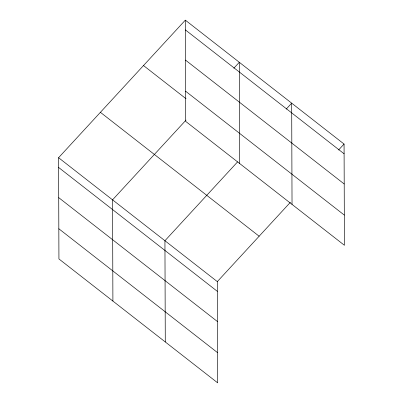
<?xml version="1.0" encoding="UTF-8"?>
<svg xmlns="http://www.w3.org/2000/svg" width="403" height="403" viewBox="0 0 403 403"><rect width="100%" height="100%" fill="white"/><g stroke="black" fill="none" stroke-linecap="round" stroke-linejoin="round"><path stroke-width="0.6" d="M290.407 202.286L217.318 281.616L217.67 382.85L58.934 258.948L58.581 157.714L185.33 20.15L344.066 144.052L344.419 245.286L185.682 121.384L185.33 20.15M186.065 120.054L112.553 199.843L112.905 301.076M233.805 68.238L239.301 62.279L239.654 163.507M237.604 161.86L164.933 240.732L165.285 341.961M286.19 109.127L291.681 103.163L292.034 204.397M338.575 150.012L344.066 144.052M185.365 29.893L344.102 153.795M185.471 60.082L344.207 183.985M185.576 91.189L344.313 215.091M143.503 65.548L186.085 98.785M100.407 112.321L259.144 236.223M58.581 157.714L217.318 281.616M58.616 167.457L217.353 291.359M58.722 197.651L217.459 321.554M58.828 228.758L217.565 352.66"/></g></svg>
